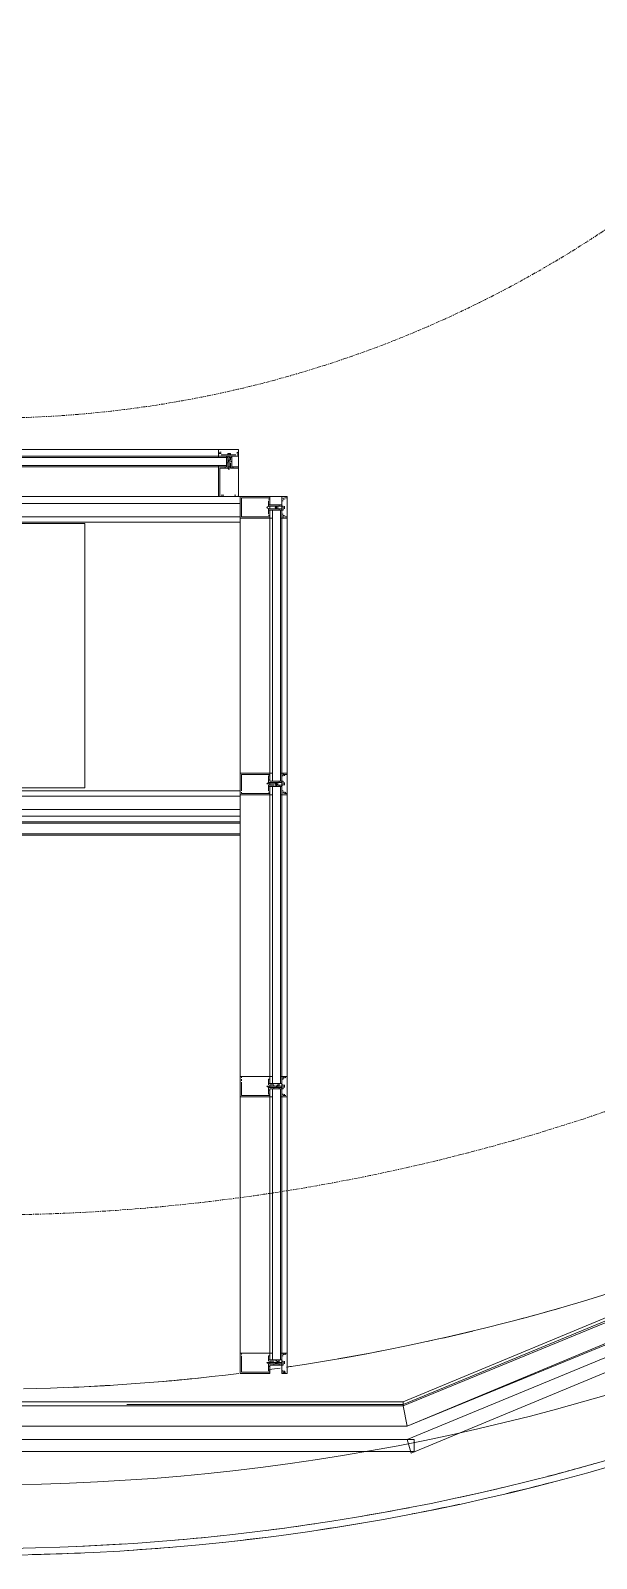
# Model space of a CAD drawing. Header units: millimetres. Extents: x 223 to 163467, y -12002 to 99672.
# Drawn here: x 119309 to 121085, y -7100 to -2305 of the extents above; entities that cross this region are included whole.
import ezdxf

# ---------------------------------------------------------------- set-up
doc = ezdxf.new("R2010")
doc.units = ezdxf.units.MM
doc.linetypes.add('ADSK_Линия сетки', pattern=[21, 12, -3, 3, -3])
doc.layers.add('A-ANNO-DIMS', color=7, linetype='Continuous', lineweight=9)
doc.layers.add('S-GRID', color=7, linetype='Continuous', lineweight=9)
for name, color, linetype in [('PDF _A-AREA', 7, 'Continuous'), ('PDF _A-CLNG', 7, 'Continuous'), ('PDF _A-DETL', 7, 'Continuous'), ('PDF _A-DETL-GENF', 7, 'Continuous'), ('PDF _A-FLOR', 7, 'Continuous'), ('PDF _A-GLAZ-CURT', 7, 'Continuous'), ('PDF _A-GLAZ-CWMG', 7, 'Continuous'), ('PDF _I-WALL', 7, 'Continuous'), ('PDF _S-BEAM', 7, 'Continuous'), ('PDF _S-FSTN', 7, 'Continuous')]:
    doc.layers.add(name, color=color, linetype=linetype)
doc.styles.add('GOST Common_I_6', font='ARIALN.TTF', dxfattribs={"height": 125})
doc.dimstyles.new('Диагональ_-_Gost_2_5мм', dxfattribs={"dimscale": 304.8, "dimtxt": 125.714375, "dimasz": 0.492126, "dimexe": 0.393701, "dimexo": 0.246063, "dimgap": 0.287073, "dimtad": 1, "dimdec": 0, "dimzin": 0, "dimdsep": 46, "dimtxsty": 'GOST Common_I_6', "dimsah": 1, "dimcen": 0.09, "dimdle": 0.393701, "dimazin": 0, "dimtfac": 1, "dimtdec": 4, "dimtix": 1, "dimtmove": 0, "dimatfit": 3, "dimfxl": 1, "dimtvp": 1, "dimtfill": 1, "dimtolj": 1, "dimtzin": 0, "dimarcsym": 2})

# ---------------------------------------------------------------- blocks, each defined once
blk = doc.blocks.new('*D338')
at = {"layer": 'A-ANNO-DIMS', "color": 0, "lineweight": -2, "transparency": 16777216}
for p, q in [((92115.2, 13595.1), (91913.7, 13796.7)), ((86612.7, 11315.9), (86612.7, 11600.9))]:
    blk.add_line(p, q, dxfattribs=at)
blk.add_arc((86612.7, 19097.7), 7616.7, 271.12837, 313.87163, dxfattribs=at)
at = {"layer": 'A-ANNO-DIMS', "color": 0, "transparency": 16777216}
for points in [[(91873.9, 13624.6), (91908.9, 13588.9), (91998.5, 13711.8)], [(86762.9, 11457.4), (86762.4, 11507.4), (86612.7, 11480.9)]]:
    blk.add_solid(points, dxfattribs=at)
at = {"layer": 'Defpoints', "color": 0, "transparency": 16777216}
for p in [(86612.7, 19097.7), (92168.2, 13542.1), (88584, 11740.4), (86612.7, 11240.9)]:
    blk.add_point(p, dxfattribs=at)
at = {"layer": 'A-ANNO-DIMS', "color": 0, "transparency": 16777216, "insert": (89470.1, 12199.3), "char_height": 125, "width": 588.088, "attachment_point": 5, "rotation": 22.5, "style": 'GOST Common_I_6', "bg_fill": 3, "box_fill_scale": 1.1, "bg_fill_color": 256, "bg_fill_true_color": 13158600, "bg_fill_transparency": 0}
blk.add_mtext('\\A1;45.00°', dxfattribs=at)
blk = doc.blocks.new('оси')
at = {"layer": 'S-GRID', "linetype": 'ADSK_Линия сетки'}
blk.add_arc((86612.7, 19097.7), 6000, 192.09621, 182.95219, dxfattribs=at)
at = {"layer": 'A-ANNO-DIMS'}
dim = blk.add_angular_dim_3p(base=(88584, 11740.4), center=(86612.7, 19097.7), p1=(86612.7, 11240.9), p2=(92168.2, 13542.1), dimstyle='Диагональ_-_Gost_2_5мм', override={"dimpost": '<>', "dimfxl": 6013.290219}, dxfattribs=at)
dim.commit()
dim.dimension.update_dxf_attribs({"geometry": '*D338', "text_midpoint": (89470.1, 12199.3)})
at = {"layer": 'S-GRID', "linetype": 'ADSK_Линия сетки'}
blk.add_arc((86612.7, 19097.7), 3500, 177.3315, 161.4375, dxfattribs=at)

msp = doc.modelspace()

# ---------------------------------------------------------------- linework, layer by layer
at = {"layer": 'PDF _A-AREA', "lineweight": 15}
msp.add_lwpolyline([(115932, -3428.6), (117269.7, -4770.5), (119966.3, -4770.5)], dxfattribs=at)
at = {"layer": 'PDF _A-CLNG', "lineweight": 15}
for centre, radius, start, end in [((119161.9, -18.3), 7049.5, 284.54591, 285.78205), ((119161.5, -16.5), 7051.4, 282.11253, 283.34833), ((119161, -13.6), 7054.3, 279.67925, 280.91454), ((119161.9, -19.4), 7048.4, 277.24535, 278.48168), ((119161.3, -13.7), 7054.2, 274.81236, 276.04218), ((119161.8, -19.4), 7048.5, 272.37285, 273.60917)]:
    msp.add_arc(centre, radius, start, end, dxfattribs=at)
at = {"layer": 'PDF _A-DETL', "lineweight": 15}
msp.add_circle((119166.2, -18.8), 6849.5, dxfattribs=at)
at = {"layer": 'PDF _A-DETL-GENF', "lineweight": 15}
for points in [[(119898.5, -3631.8), (119898.5, -3619.1), (119898.5, -3631.8)], [(119902.8, -3640.3), (119898.5, -3640.3), (119898.5, -3631.8), (119902.8, -3631.8), (119902.8, -3627.6)], [(119898.5, -3631.8), (119902.8, -3631.8), (119898.5, -3631.8)], [(119898.5, -3640.3), (119898.5, -3640.3)], [(119907, -3627.6), (119902.8, -3627.6), (119902.8, -3631.8), (119907, -3631.8)], [(119902.8, -3627.6), (119902.8, -3627.6)], [(119902.8, -3636), (119902.8, -3636)], [(119902.8, -3640.3), (119902.8, -3640.3)], [(119936.6, -3631.8), (119928.2, -3631.8), (119928.2, -3636), (119928.2, -3631.8), (119936.6, -3631.8), (119936.6, -3636), (119923.9, -3636), (119907, -3636)], [(119907, -3636), (119907, -3636)], [(119936.6, -3653), (119936.6, -3644.5), (119932.4, -3644.5), (119932.4, -3653), (119932.4, -3678.4), (119932.4, -3682.6), (119928.2, -3678.4), (119928.2, -3653), (119928.2, -3644.5), (119928.2, -3640.3), (119923.9, -3640.3), (119907, -3640.3)], [(119907, -3640.3), (119907, -3640.3)], [(119932.4, -3631.8), (119932.4, -3636), (119923.9, -3636)], [(119923.9, -3636), (119923.9, -3636)], [(119923.9, -3640.3), (119923.9, -3644.5), (119923.9, -3657.2), (119923.9, -3674.1), (119923.9, -3661.4), (119928.2, -3661.4)], [(119928.2, -3631.8), (119928.2, -3631.8)], [(119957.8, -3640.3), (119936.6, -3640.3), (119928.2, -3640.3)], [(119928.2, -3640.3), (119928.2, -3640.3)], [(119932.4, -3636), (119932.4, -3636)], [(119932.4, -3636), (119932.4, -3636)], [(119932.4, -3636), (119940.9, -3636), (119953.6, -3636)], [(119932.4, -3644.5), (119932.4, -3640.3)], [(119936.6, -3631.8), (119936.6, -3631.8)], [(119936.6, -3640.3), (119936.6, -3640.3)], [(119940.9, -3636), (119940.9, -3636)], [(119940.9, -3644.5), (119940.9, -3640.3)], [(119953.6, -3636), (119953.6, -3636)], [(119957.8, -3631.8), (119957.8, -3627.6), (119962, -3631.8), (119962, -3640.3)], [(119957.8, -3636), (119957.8, -3636)], [(119957.8, -3636), (119957.8, -3636)], [(119957.8, -3636), (119957.8, -3636)], [(119962, -3636), (119957.8, -3636)], [(119957.8, -3640.3), (119957.8, -3640.3)], [(119962, -3631.8), (119962, -3619.1), (119962, -3631.8)], [(119962, -3631.8), (119962, -3631.8)], [(119962, -3636), (119962, -3636)], [(119953.6, -3674.1), (119962, -3674.1), (119962, -3767.3), (119898.5, -3767.3), (119898.5, -3674.1), (119911.2, -3674.1)], [(119928.2, -3678.4), (119907, -3678.4), (119902.8, -3678.4), (119902.8, -3767.3), (119907, -3767.3)], [(119911.2, -3674.1), (119911.2, -3674.1)], [(119911.2, -3674.1), (119911.2, -3674.1)], [(119911.2, -3674.1), (119911.2, -3674.1)], [(119911.2, -3678.4), (119915.5, -3678.4)], [(119911.2, -3678.4), (119911.2, -3678.4)], [(119915.5, -3674.1), (119915.5, -3674.1)], [(119915.5, -3674.1), (119915.5, -3674.1)], [(119915.5, -3678.4), (119915.5, -3678.4)], [(119923.9, -3678.4), (119919.7, -3678.4), (119919.7, -3674.1), (119923.9, -3674.1)], [(119919.7, -3674.1), (119919.7, -3678.4)], [(119919.7, -3678.4), (119919.7, -3678.4)], [(119923.9, -3644.5), (119928.2, -3644.5), (119928.2, -3653), (119932.4, -3661.4), (119932.4, -3653), (119928.2, -3653), (119936.6, -3653), (119932.4, -3653)], [(119923.9, -3674.1), (119923.9, -3674.1)], [(119923.9, -3678.4), (119923.9, -3678.4)], [(119928.2, -3644.5), (119928.2, -3644.5)], [(119932.4, -3678.4), (119928.2, -3678.4), (119928.2, -3674.1), (119932.4, -3674.1), (119936.6, -3674.1)], [(119928.2, -3674.1), (119928.2, -3674.1)], [(119928.2, -3678.4), (119928.2, -3678.4)], [(119932.4, -3661.4), (119932.4, -3661.4)], [(119932.4, -3674.1), (119932.4, -3674.1)], [(119932.4, -3678.4), (119932.4, -3678.4)], [(119936.6, -3644.5), (119940.9, -3644.5), (119940.9, -3657.2), (119936.6, -3657.2), (119940.9, -3657.2), (119940.9, -3674.1), (119940.9, -3678.4)], [(119936.6, -3644.5), (119936.6, -3644.5)], [(119936.6, -3657.2), (119936.6, -3657.2)], [(119949.3, -3674.1), (119945.1, -3674.1), (119945.1, -3678.4), (119936.6, -3678.4), (119936.6, -3674.1), (119936.6, -3661.4)], [(119936.6, -3674.1), (119936.6, -3674.1)], [(119936.6, -3674.1), (119936.6, -3674.1)], [(119936.6, -3678.4), (119936.6, -3678.4)], [(119953.6, -3678.4), (119936.6, -3678.4)], [(119940.9, -3657.2), (119940.9, -3657.2)], [(119940.9, -3657.2), (119940.9, -3657.2)], [(119940.9, -3674.1), (119940.9, -3674.1)], [(119945.1, -3674.1), (119945.1, -3674.1)], [(119945.1, -3678.4), (119945.1, -3678.4)], [(119949.3, -3674.1), (119949.3, -3674.1)], [(119949.3, -3674.1), (119949.3, -3674.1)], [(119957.8, -3767.3), (119962, -3767.3), (119962, -3678.4), (119953.6, -3678.4), (119949.3, -3678.4)], [(119949.3, -3678.4), (119949.3, -3678.4)], [(119953.6, -3674.1), (119953.6, -3674.1)], [(119953.6, -3678.4), (119953.6, -3678.4)], [(119953.6, -3678.4), (119953.6, -3678.4)], [(119907, -3763), (119907, -3763)], [(119907, -3763), (119915.5, -3763)], [(119915.5, -3763), (119915.5, -3763)], [(119915.5, -3763), (119915.5, -3763)], [(119915.5, -3767.3), (119949.3, -3767.3)], [(119949.3, -3763), (119953.6, -3763)], [(119949.3, -3763), (119949.3, -3763)], [(119953.6, -3763), (119953.6, -3763)], [(119957.8, -3763), (119957.8, -3763)], [(120059.4, -3822.3), (120059.4, -3835), (119966.3, -3835), (119966.3, -3767.3), (120059.4, -3767.3), (120059.4, -3780)], [(120055.2, -3775.7), (120059.4, -3775.7), (120059.4, -3771.5), (119970.5, -3771.5), (119970.5, -3775.7), (119970.5, -3784.2), (119970.5, -3818.1), (119970.5, -3826.5), (119970.5, -3830.8), (120059.4, -3830.8), (120059.4, -3826.5), (120055.2, -3826.5)], [(119970.5, -3775.7), (119970.5, -3775.7)], [(119970.5, -3784.2), (119970.5, -3784.2)], [(119970.5, -3784.2), (119970.5, -3784.2)], [(120055.2, -3796.9), (120055.2, -3780), (120055.2, -3784.2)], [(120059.4, -3780), (120059.4, -3780)], [(120059.4, -3780), (120059.4, -3780)], [(120059.4, -3784.2), (120059.4, -3788.4)], [(120059.4, -3784.2), (120059.4, -3784.2)], [(120059.4, -3784.2), (120059.4, -3784.2)], [(120097.5, -3771.5), (120097.5, -3767.3), (120101.7, -3767.3), (120114.4, -3767.3), (120114.4, -3835), (120101.7, -3835)], [(120097.5, -3767.3), (120097.5, -3767.3)], [(120097.5, -3771.5), (120097.5, -3771.5)], [(120097.5, -3771.5), (120097.5, -3771.5)], [(120097.5, -3805.4), (120097.5, -3796.9), (120097.5, -3775.7)], [(120097.5, -3775.7), (120097.5, -3775.7)], [(120097.5, -3775.7), (120097.5, -3775.7)], [(120101.7, -3780), (120097.5, -3780), (120097.5, -3792.7)], [(120101.7, -3771.5), (120101.7, -3771.5)], [(120101.7, -3771.5), (120101.7, -3771.5)], [(120106, -3775.7), (120101.7, -3775.7), (120101.7, -3771.5)], [(120101.7, -3775.7), (120101.7, -3775.7)], [(120110.2, -3830.8), (120106, -3830.8), (120114.4, -3830.8), (120114.4, -3818.1), (120114.4, -3801.1), (120114.4, -3784.2), (120114.4, -3771.5), (120106, -3771.5), (120110.2, -3771.5)], [(120106, -3771.5), (120106, -3771.5)], [(120106, -3775.7), (120106, -3775.7)], [(120110.2, -3775.7), (120110.2, -3775.7)], [(119970.5, -3818.1), (119970.5, -3818.1)], [(119970.5, -3826.5), (119970.5, -3826.5)], [(120084.8, -3805.4), (120089, -3805.4), (120080.6, -3805.4), (120055.2, -3805.4), (120050.9, -3801.1), (120055.2, -3796.9), (120080.6, -3796.9), (120076.3, -3801.1), (120080.6, -3805.4), (120080.6, -3796.9), (120084.8, -3796.9), (120084.8, -3805.4), (120080.6, -3805.4)], [(120055.2, -3805.4), (120059.4, -3805.4), (120059.4, -3796.9), (120055.2, -3796.9), (120055.2, -3788.4)], [(120055.2, -3792.7), (120059.4, -3792.7), (120076.3, -3792.7)], [(120055.2, -3818.1), (120055.2, -3822.3), (120055.2, -3805.4), (120055.2, -3813.8)], [(120055.2, -3805.4), (120055.2, -3805.4)], [(120076.3, -3809.6), (120059.4, -3809.6), (120055.2, -3809.6)], [(120055.2, -3822.3), (120055.2, -3822.3)], [(120059.4, -3788.4), (120059.4, -3788.4)], [(120059.4, -3792.7), (120059.4, -3792.7)], [(120072.1, -3796.9), (120059.4, -3796.9), (120059.4, -3801.1), (120059.4, -3805.4), (120072.1, -3805.4)], [(120059.4, -3796.9), (120059.4, -3796.9)], [(120059.4, -3801.1), (120059.4, -3801.1)], [(120059.4, -3805.4), (120059.4, -3805.4)], [(120059.4, -3809.6), (120059.4, -3809.6)], [(120059.4, -3813.8), (120059.4, -3818.1)], [(120059.4, -3813.8), (120059.4, -3813.8)], [(120059.4, -3818.1), (120059.4, -3818.1)], [(120059.4, -3822.3), (120059.4, -3822.3)], [(120076.3, -3801.1), (120076.3, -3801.1)], [(120076.3, -3809.6), (120076.3, -3809.6)], [(120101.7, -3822.3), (120097.5, -3822.3), (120097.5, -3809.6), (120097.5, -3801.1), (120097.5, -3792.7), (120089, -3792.7), (120080.6, -3792.7)], [(120080.6, -3792.7), (120080.6, -3792.7)], [(120089, -3792.7), (120089, -3796.9), (120080.6, -3796.9)], [(120080.6, -3809.6), (120089, -3809.6), (120089, -3805.4), (120097.5, -3805.4), (120097.5, -3826.5)], [(120080.6, -3809.6), (120080.6, -3809.6)], [(120084.8, -3796.9), (120089, -3796.9), (120097.5, -3796.9), (120101.7, -3796.9), (120101.7, -3809.6), (120097.5, -3809.6), (120089, -3809.6)], [(120089, -3792.7), (120089, -3792.7)], [(120089, -3796.9), (120089, -3796.9)], [(120089, -3796.9), (120089, -3796.9)], [(120089, -3805.4), (120089, -3805.4)], [(120089, -3809.6), (120089, -3809.6)], [(120097.5, -3792.7), (120097.5, -3792.7)], [(120097.5, -3796.9), (120097.5, -3796.9)], [(120097.5, -3801.1), (120097.5, -3801.1)], [(120097.5, -3805.4), (120097.5, -3805.4)], [(120097.5, -3809.6), (120097.5, -3809.6)], [(120097.5, -3826.5), (120097.5, -3826.5)], [(120097.5, -3830.8), (120097.5, -3835), (120101.7, -3835), (120101.7, -3830.8), (120101.7, -3826.5), (120106, -3826.5)], [(120097.5, -3826.5), (120097.5, -3826.5)], [(120097.5, -3826.5), (120097.5, -3826.5)], [(120097.5, -3830.8), (120097.5, -3830.8)], [(120097.5, -3830.8), (120097.5, -3830.8)], [(120101.7, -3796.9), (120101.7, -3805.4)], [(120101.7, -3796.9), (120101.7, -3796.9)], [(120101.7, -3796.9), (120101.7, -3796.9)], [(120101.7, -3796.9), (120101.7, -3796.9)], [(120101.7, -3801.1), (120101.7, -3801.1)], [(120101.7, -3805.4), (120101.7, -3805.4)], [(120101.7, -3830.8), (120101.7, -3830.8)], [(120106, -3805.4), (120106, -3796.9)], [(120106, -3830.8), (120106, -3830.8)], [(120110.2, -3826.5), (120110.2, -3826.5)], [(120059.4, -4690.1), (120059.4, -4702.8), (119966.3, -4702.8), (119966.3, -4635.1), (120059.4, -4635.1), (120059.4, -4647.8)], [(120055.2, -4664.7), (120055.2, -4643.5), (120059.4, -4643.5), (120059.4, -4639.3), (119970.5, -4639.3), (119970.5, -4643.5), (119970.5, -4652), (119970.5, -4685.9), (119970.5, -4690.1)], [(119970.5, -4643.5), (119970.5, -4643.5)], [(120055.2, -4647.8), (120055.2, -4652)], [(120059.4, -4647.8), (120059.4, -4647.8)], [(120059.4, -4647.8), (120059.4, -4647.8)], [(120059.4, -4647.8), (120059.4, -4647.8)], [(120084.8, -4673.2), (120089, -4673.2), (120080.6, -4673.2), (120080.6, -4677.4), (120089, -4677.4), (120097.5, -4677.4), (120097.5, -4668.9), (120097.5, -4660.5), (120097.5, -4643.5), (120097.5, -4664.7), (120089, -4664.7), (120084.8, -4664.7), (120084.8, -4673.2), (120080.6, -4668.9), (120080.6, -4664.7), (120084.8, -4664.7)], [(120101.7, -4635.1), (120114.4, -4635.1), (120114.4, -4702.8), (120101.7, -4702.8), (120097.5, -4702.8)], [(120097.5, -4639.3), (120097.5, -4635.1), (120101.7, -4635.1), (120101.7, -4639.3), (120101.7, -4643.5), (120097.5, -4643.5)], [(120097.5, -4635.1), (120097.5, -4635.1)], [(120097.5, -4639.3), (120097.5, -4639.3)], [(120097.5, -4639.3), (120097.5, -4639.3)], [(120097.5, -4643.5), (120097.5, -4643.5)], [(120097.5, -4643.5), (120097.5, -4643.5)], [(120101.7, -4635.1), (120101.7, -4635.1)], [(120101.7, -4639.3), (120101.7, -4639.3)], [(120106, -4643.5), (120106, -4639.3), (120101.7, -4639.3), (120101.7, -4643.5)], [(120101.7, -4643.5), (120101.7, -4643.5)], [(120110.2, -4694.3), (120106, -4698.6), (120114.4, -4698.6), (120114.4, -4685.9), (120114.4, -4668.9), (120114.4, -4652), (120114.4, -4639.3), (120106, -4639.3), (120110.2, -4639.3)], [(120106, -4639.3), (120106, -4639.3)], [(120110.2, -4643.5), (120110.2, -4643.5)], [(119970.5, -4652), (119970.5, -4652)], [(119970.5, -4652), (119970.5, -4652)], [(119970.5, -4685.9), (119970.5, -4685.9)], [(119970.5, -4690.1), (119970.5, -4690.1)], [(119970.5, -4694.3), (119970.5, -4698.6), (120059.4, -4698.6), (120059.4, -4694.3), (120055.2, -4694.3)], [(119970.5, -4694.3), (119970.5, -4694.3)], [(120080.6, -4668.9), (120055.2, -4668.9), (120050.9, -4668.9), (120055.2, -4664.7), (120080.6, -4664.7), (120076.3, -4668.9), (120080.6, -4673.2)], [(120055.2, -4673.2), (120059.4, -4673.2), (120059.4, -4664.7), (120055.2, -4664.7), (120055.2, -4656.2), (120059.4, -4656.2), (120059.4, -4652)], [(120076.3, -4673.2), (120076.3, -4677.4), (120059.4, -4677.4), (120055.2, -4677.4)], [(120055.2, -4685.9), (120055.2, -4690.1), (120055.2, -4673.2), (120055.2, -4681.6)], [(120055.2, -4673.2), (120055.2, -4673.2)], [(120055.2, -4690.1), (120055.2, -4690.1)], [(120059.4, -4652), (120059.4, -4652)], [(120059.4, -4652), (120059.4, -4652)], [(120059.4, -4656.2), (120059.4, -4656.2)], [(120059.4, -4660.5), (120059.4, -4660.5)], [(120059.4, -4660.5), (120059.4, -4660.5)], [(120059.4, -4660.5), (120076.3, -4660.5)], [(120072.1, -4664.7), (120059.4, -4664.7), (120059.4, -4668.9), (120059.4, -4673.2), (120072.1, -4673.2)], [(120059.4, -4664.7), (120059.4, -4664.7)], [(120059.4, -4668.9), (120059.4, -4668.9)], [(120059.4, -4673.2), (120059.4, -4673.2)], [(120059.4, -4677.4), (120059.4, -4677.4)], [(120059.4, -4681.6), (120059.4, -4685.9)], [(120059.4, -4681.6), (120059.4, -4681.6)], [(120059.4, -4685.9), (120059.4, -4685.9)], [(120059.4, -4685.9), (120059.4, -4685.9)], [(120059.4, -4690.1), (120059.4, -4690.1)], [(120059.4, -4690.1), (120059.4, -4690.1)], [(120076.3, -4668.9), (120076.3, -4668.9)], [(120076.3, -4673.2), (120076.3, -4673.2)], [(120076.3, -4677.4), (120076.3, -4677.4)], [(120089, -4677.4), (120089, -4673.2), (120097.5, -4673.2), (120101.7, -4673.2), (120101.7, -4660.5), (120097.5, -4660.5), (120089, -4660.5), (120080.6, -4660.5)], [(120080.6, -4660.5), (120080.6, -4660.5)], [(120089, -4660.5), (120089, -4664.7), (120080.6, -4664.7)], [(120080.6, -4677.4), (120080.6, -4677.4)], [(120089, -4664.7), (120089, -4664.7)], [(120089, -4673.2), (120089, -4673.2)], [(120089, -4677.4), (120089, -4677.4)], [(120097.5, -4660.5), (120097.5, -4660.5)], [(120097.5, -4694.3), (120097.5, -4673.2), (120097.5, -4664.7)], [(120097.5, -4664.7), (120097.5, -4664.7)], [(120097.5, -4668.9), (120097.5, -4668.9)], [(120097.5, -4673.2), (120097.5, -4673.2)], [(120097.5, -4677.4), (120097.5, -4690.1), (120101.7, -4690.1)], [(120097.5, -4677.4), (120097.5, -4677.4)], [(120097.5, -4694.3), (120097.5, -4694.3)], [(120097.5, -4694.3), (120097.5, -4694.3)], [(120097.5, -4698.6), (120097.5, -4698.6)], [(120097.5, -4698.6), (120097.5, -4698.6)], [(120101.7, -4664.7), (120101.7, -4673.2)], [(120101.7, -4664.7), (120101.7, -4664.7)], [(120101.7, -4664.7), (120101.7, -4664.7)], [(120101.7, -4664.7), (120101.7, -4664.7)], [(120101.7, -4668.9), (120101.7, -4668.9)], [(120101.7, -4673.2), (120101.7, -4673.2)], [(120101.7, -4698.6), (120101.7, -4694.3), (120106, -4694.3)], [(120101.7, -4698.6), (120101.7, -4698.6)], [(120101.7, -4698.6), (120101.7, -4698.6)], [(120106, -4673.2), (120106, -4664.7)], [(120106, -4698.6), (120106, -4698.6)], [(120059.4, -5638.4), (120059.4, -5651.1), (119966.3, -5651.1), (119966.3, -5587.6), (120059.4, -5587.6), (119970.5, -5587.6), (119970.5, -5591.8)], [(119970.5, -5591.8), (119970.5, -5591.8)], [(119970.5, -5596), (119970.5, -5596)], [(119970.5, -5596), (119970.5, -5600.3)], [(119970.5, -5600.3), (119970.5, -5600.3)], [(119970.5, -5604.5), (119970.5, -5634.1), (119970.5, -5642.6), (119970.5, -5646.8), (120059.4, -5646.8), (120059.4, -5642.6), (120055.2, -5642.6), (120055.2, -5621.4), (120059.4, -5621.4), (120059.4, -5617.2), (120055.2, -5617.2)], [(119970.5, -5604.5), (119970.5, -5604.5)], [(120055.2, -5604.5), (120055.2, -5613), (120055.2, -5596), (120059.4, -5596), (120059.4, -5587.6), (120059.4, -5596)], [(120055.2, -5600.3), (120055.2, -5600.3)], [(120055.2, -5608.7), (120059.4, -5608.7), (120076.3, -5608.7)], [(120059.4, -5596), (120059.4, -5596)], [(120059.4, -5600.3), (120059.4, -5604.5)], [(120059.4, -5600.3), (120059.4, -5600.3)], [(120059.4, -5600.3), (120059.4, -5600.3)], [(120059.4, -5604.5), (120059.4, -5604.5)], [(120084.8, -5613), (120089, -5613), (120089, -5608.7), (120080.6, -5608.7)], [(120089, -5617.2), (120097.5, -5617.2), (120097.5, -5613), (120097.5, -5591.8)], [(120097.5, -5613), (120097.5, -5608.7), (120089, -5608.7)], [(120097.5, -5587.6), (120101.7, -5587.6), (120101.7, -5591.8)], [(120097.5, -5587.6), (120097.5, -5587.6)], [(120097.5, -5587.6), (120097.5, -5587.6)], [(120097.5, -5591.8), (120097.5, -5591.8)], [(120097.5, -5591.8), (120097.5, -5591.8)], [(120106, -5591.8), (120101.7, -5591.8), (120101.7, -5596), (120097.5, -5596), (120097.5, -5608.7)], [(120101.7, -5587.6), (120101.7, -5587.6)], [(120101.7, -5587.6), (120101.7, -5587.6)], [(120101.7, -5587.6), (120114.4, -5587.6), (120106, -5587.6), (120110.2, -5591.8)], [(120101.7, -5596), (120101.7, -5596)], [(120106, -5587.6), (120106, -5587.6)], [(120106, -5591.8), (120106, -5591.8)], [(120110.2, -5591.8), (120110.2, -5591.8)], [(119970.5, -5634.1), (119970.5, -5634.1)], [(119970.5, -5642.6), (119970.5, -5642.6)], [(120084.8, -5621.4), (120089, -5621.4), (120080.6, -5621.4), (120055.2, -5621.4), (120050.9, -5617.2), (120055.2, -5617.2), (120080.6, -5617.2), (120076.3, -5617.2)], [(120055.2, -5621.4), (120055.2, -5621.4)], [(120076.3, -5625.7), (120059.4, -5625.7), (120059.4, -5629.9), (120055.2, -5629.9), (120055.2, -5625.7)], [(120055.2, -5638.4), (120055.2, -5638.4)], [(120055.2, -5642.6), (120055.2, -5642.6)], [(120059.4, -5613), (120059.4, -5613)], [(120072.1, -5617.2), (120072.1, -5613), (120059.4, -5613), (120059.4, -5617.2), (120059.4, -5621.4)], [(120059.4, -5613), (120059.4, -5613)], [(120059.4, -5617.2), (120059.4, -5617.2)], [(120059.4, -5625.7), (120072.1, -5625.7), (120072.1, -5621.4)], [(120059.4, -5621.4), (120059.4, -5621.4)], [(120059.4, -5625.7), (120059.4, -5625.7)], [(120059.4, -5625.7), (120059.4, -5625.7)], [(120059.4, -5629.9), (120059.4, -5629.9)], [(120059.4, -5629.9), (120059.4, -5629.9)], [(120059.4, -5634.1), (120059.4, -5634.1)], [(120059.4, -5638.4), (120059.4, -5638.4)], [(120059.4, -5638.4), (120059.4, -5638.4)], [(120076.3, -5613), (120076.3, -5613)], [(120076.3, -5621.4), (120080.6, -5621.4), (120080.6, -5617.2), (120084.8, -5613), (120084.8, -5621.4), (120080.6, -5621.4)], [(120076.3, -5617.2), (120076.3, -5617.2)], [(120076.3, -5625.7), (120076.3, -5625.7)], [(120080.6, -5613), (120080.6, -5613)], [(120089, -5613), (120089, -5617.2), (120080.6, -5617.2)], [(120080.6, -5625.7), (120080.6, -5625.7)], [(120089, -5625.7), (120080.6, -5625.7)], [(120097.5, -5621.4), (120097.5, -5613), (120101.7, -5613), (120101.7, -5625.7), (120097.5, -5625.7), (120089, -5625.7), (120089, -5621.4), (120097.5, -5621.4), (120097.5, -5625.7), (120097.5, -5642.6)], [(120089, -5613), (120089, -5613)], [(120089, -5621.4), (120089, -5621.4)], [(120089, -5625.7), (120089, -5625.7)], [(120097.5, -5613), (120097.5, -5613)], [(120097.5, -5617.2), (120097.5, -5625.7), (120097.5, -5642.6), (120101.7, -5642.6), (120101.7, -5646.8), (120106, -5646.8), (120106, -5642.6)], [(120097.5, -5617.2), (120097.5, -5617.2)], [(120097.5, -5625.7), (120097.5, -5625.7)], [(120097.5, -5642.6), (120097.5, -5642.6)], [(120097.5, -5646.8), (120097.5, -5646.8)], [(120106, -5651.1), (120114.4, -5651.1), (120101.7, -5651.1), (120097.5, -5651.1), (120097.5, -5646.8)], [(120097.5, -5646.8), (120097.5, -5646.8)], [(120101.7, -5613), (120101.7, -5625.7)], [(120101.7, -5613), (120101.7, -5613)], [(120101.7, -5613), (120101.7, -5613)], [(120101.7, -5617.2), (120101.7, -5617.2)], [(120101.7, -5617.2), (120101.7, -5617.2)], [(120101.7, -5621.4), (120101.7, -5621.4)], [(120101.7, -5621.4), (120101.7, -5621.4)], [(120101.7, -5625.7), (120101.7, -5625.7)], [(120101.7, -5646.8), (120101.7, -5646.8)], [(120101.7, -5651.1), (120101.7, -5651.1)], [(120106, -5621.4), (120106, -5613)], [(120110.2, -5646.8), (120106, -5646.8)], [(120106, -5651.1), (120106, -5651.1)], [(120059.4, -6506.2), (120059.4, -6518.9), (119966.3, -6518.9), (119966.3, -6455.4), (120059.4, -6455.4), (119970.5, -6455.4), (119970.5, -6459.6)], [(119970.5, -6459.6), (119970.5, -6459.6)], [(119970.5, -6463.9), (119970.5, -6468.1), (119970.5, -6502), (119970.5, -6510.4), (119970.5, -6514.7), (120059.4, -6514.7), (120059.4, -6510.4), (120055.2, -6510.4), (120055.2, -6489.3), (120059.4, -6489.3), (120059.4, -6485), (120055.2, -6485)], [(119970.5, -6463.9), (119970.5, -6463.9)], [(119970.5, -6468.1), (119970.5, -6468.1)], [(119970.5, -6468.1), (119970.5, -6468.1)], [(120055.2, -6472.3), (120055.2, -6480.8), (120055.2, -6463.9), (120059.4, -6463.9), (120059.4, -6455.4), (120059.4, -6463.9)], [(120055.2, -6463.9), (120055.2, -6468.1)], [(120059.4, -6463.9), (120059.4, -6463.9)], [(120059.4, -6463.9), (120059.4, -6463.9)], [(120059.4, -6468.1), (120059.4, -6472.3)], [(120059.4, -6468.1), (120059.4, -6468.1)], [(120059.4, -6468.1), (120059.4, -6468.1)], [(120059.4, -6472.3), (120059.4, -6472.3)], [(120097.5, -6455.4), (120101.7, -6455.4), (120101.7, -6459.6), (120106, -6459.6)], [(120097.5, -6455.4), (120097.5, -6455.4)], [(120097.5, -6455.4), (120097.5, -6455.4)], [(120097.5, -6459.6), (120097.5, -6459.6)], [(120097.5, -6459.6), (120097.5, -6459.6)], [(120097.5, -6480.8), (120097.5, -6459.6)], [(120101.7, -6463.9), (120097.5, -6463.9), (120097.5, -6476.6)], [(120101.7, -6455.4), (120101.7, -6455.4)], [(120101.7, -6455.4), (120101.7, -6455.4)], [(120101.7, -6455.4), (120114.4, -6455.4), (120106, -6455.4), (120110.2, -6459.6)], [(120101.7, -6459.6), (120101.7, -6459.6)], [(120106, -6455.4), (120106, -6455.4)], [(120106, -6459.6), (120106, -6459.6)], [(120110.2, -6459.6), (120110.2, -6459.6)], [(119970.5, -6502), (119970.5, -6502)], [(119970.5, -6510.4), (119970.5, -6510.4)], [(120084.8, -6489.3), (120089, -6489.3), (120080.6, -6489.3), (120055.2, -6489.3), (120050.9, -6485), (120055.2, -6485), (120080.6, -6485), (120076.3, -6485), (120080.6, -6489.3), (120080.6, -6485), (120084.8, -6480.8), (120084.8, -6489.3), (120080.6, -6489.3)], [(120055.2, -6476.6), (120059.4, -6476.6), (120076.3, -6476.6), (120076.3, -6480.8)], [(120055.2, -6489.3), (120055.2, -6489.3)], [(120076.3, -6493.5), (120059.4, -6493.5), (120059.4, -6497.7), (120055.2, -6497.7), (120055.2, -6493.5)], [(120055.2, -6502), (120055.2, -6506.2)], [(120055.2, -6510.4), (120055.2, -6510.4)], [(120059.4, -6480.8), (120059.4, -6480.8)], [(120072.1, -6480.8), (120059.4, -6480.8), (120059.4, -6485), (120059.4, -6489.3)], [(120059.4, -6480.8), (120059.4, -6480.8)], [(120059.4, -6485), (120059.4, -6485)], [(120059.4, -6493.5), (120072.1, -6493.5), (120072.1, -6489.3)], [(120059.4, -6489.3), (120059.4, -6489.3)], [(120059.4, -6493.5), (120059.4, -6493.5)], [(120059.4, -6493.5), (120059.4, -6493.5)], [(120059.4, -6497.7), (120059.4, -6497.7)], [(120059.4, -6497.7), (120059.4, -6497.7)], [(120059.4, -6502), (120059.4, -6502)], [(120059.4, -6502), (120059.4, -6502)], [(120059.4, -6506.2), (120059.4, -6506.2)], [(120059.4, -6506.2), (120059.4, -6506.2)], [(120076.3, -6485), (120076.3, -6485)], [(120076.3, -6493.5), (120076.3, -6493.5)], [(120080.6, -6480.8), (120080.6, -6476.6), (120089, -6476.6), (120089, -6480.8), (120084.8, -6480.8)], [(120089, -6480.8), (120089, -6485), (120080.6, -6485)], [(120080.6, -6493.5), (120080.6, -6493.5)], [(120089, -6493.5), (120080.6, -6493.5)], [(120089, -6485), (120097.5, -6485), (120097.5, -6476.6), (120089, -6476.6)], [(120097.5, -6489.3), (120097.5, -6480.8), (120101.7, -6480.8), (120101.7, -6493.5), (120097.5, -6493.5), (120089, -6493.5), (120089, -6489.3), (120097.5, -6489.3), (120097.5, -6493.5), (120097.5, -6510.4)], [(120089, -6480.8), (120089, -6480.8)], [(120089, -6489.3), (120089, -6489.3)], [(120089, -6493.5), (120089, -6493.5)], [(120097.5, -6476.6), (120097.5, -6476.6)], [(120097.5, -6480.8), (120097.5, -6480.8)], [(120097.5, -6485), (120097.5, -6493.5), (120097.5, -6510.4), (120101.7, -6510.4), (120101.7, -6514.7), (120106, -6514.7), (120106, -6510.4)], [(120097.5, -6485), (120097.5, -6485)], [(120097.5, -6489.3), (120097.5, -6489.3)], [(120097.5, -6493.5), (120097.5, -6493.5)], [(120097.5, -6510.4), (120097.5, -6510.4)], [(120110.2, -6514.7), (120106, -6514.7), (120106, -6518.9), (120114.4, -6518.9), (120101.7, -6518.9), (120101.7, -6514.7), (120101.7, -6518.9), (120097.5, -6518.9), (120097.5, -6514.7)], [(120097.5, -6514.7), (120097.5, -6514.7)], [(120097.5, -6514.7), (120097.5, -6514.7)], [(120101.7, -6480.8), (120101.7, -6489.3)], [(120101.7, -6480.8), (120101.7, -6480.8)], [(120101.7, -6480.8), (120101.7, -6480.8)], [(120101.7, -6485), (120101.7, -6485)], [(120101.7, -6485), (120101.7, -6485)], [(120101.7, -6489.3), (120101.7, -6489.3)], [(120101.7, -6514.7), (120101.7, -6514.7)], [(120101.7, -6518.9), (120101.7, -6518.9)], [(120106, -6489.3), (120106, -6480.8)]]:
    msp.add_lwpolyline(points, dxfattribs=at)
for points in [[(119962, -3619.1), (119949.3, -3619.1), (119932.4, -3619.1), (119915.5, -3619.1), (119898.5, -3619.1)], [(120114.4, -5651.1), (120114.4, -5634.1), (120114.4, -5617.2), (120114.4, -5604.5), (120114.4, -5587.6)], [(120114.4, -6518.9), (120114.4, -6502), (120114.4, -6485), (120114.4, -6468.1), (120114.4, -6455.4)]]:
    msp.add_lwpolyline(points, close=True, dxfattribs=at)
at = {"layer": 'PDF _A-FLOR', "lineweight": 15}
msp.add_lwpolyline([(112291, -1691.6, 0.887105), (126233.3, -17.4, 1), (112090, -17.4, 0.058045), (112279.3, -1642.8)], format="xyb", dxfattribs=at)
for points in [[(119966.3, -4770.5), (117269.7, -4770.5), (115889.6, -3386.3), (116596.6, -2679.3)], [(119962, -3767.3), (119966.3, -3767.3)]]:
    msp.add_lwpolyline(points, dxfattribs=at)
for centre, radius, start, end in [((119161.4, -16.3), 6552.1, 284.78224, 286.05644), ((119161.4, -16.4), 6552, 282.27184, 283.55155), ((119161.5, -16.7), 6551.7, 279.76707, 281.04135), ((119157.1, 15), 6583.7, 277.85591, 278.162), ((119152.7, 43.3), 6612.4, 278.34435, 278.52939), ((119161.5, -14.7), 6553.7, 272.32394, 273.47702), ((119161.4, -15), 6553.4, 274.80123, 275.95986)]:
    msp.add_arc(centre, radius, start, end, dxfattribs=at)
at = {"layer": 'PDF _A-GLAZ-CURT', "lineweight": 15}
msp.add_lwpolyline([(121308.2, -6349.6), (120491.2, -6684), (119610.7, -6684), (119166.2, -6684), (119166.2, -6726.3), (119166.2, -6684), (118721.7, -6684), (117841.2, -6684), (117024.2, -6349.6), (116613.5, -6180.2), (116600.8, -6214.1), (116613.5, -6180.2), (116202.9, -6006.7), (115390.1, -5672.2), (114767.8, -5045.7), (114450.3, -4732.4), (114424.9, -4762.1), (114450.3, -4732.4), (114137.1, -4419.2), (113514.8, -3796.9), (113345.4, -3390.5), (113248.1, -3157.7), (113027.9, -2620)], dxfattribs=at)
for points in [[(118874.1, -3669.9), (119923.9, -3669.9), (119923.9, -3644.5), (118874.1, -3644.5)], [(120067.9, -3809.6), (120067.9, -4660.5), (120093.3, -4660.5), (120093.3, -3809.6)], [(120067.9, -4677.4), (120067.9, -5608.7), (120093.3, -5608.7), (120093.3, -4677.4)], [(120067.9, -5625.7), (120067.9, -6476.6), (120093.3, -6476.6), (120093.3, -5625.7)], [(120503.9, -6768.7), (121748.5, -6252.2), (121731.6, -6214.1), (120491.2, -6726.3)], [(119166.2, -6764.4), (120512.4, -6764.4), (120512.4, -6726.3), (119166.2, -6726.3)]]:
    msp.add_lwpolyline(points, close=True, dxfattribs=at)
at = {"layer": 'PDF _A-GLAZ-CWMG', "lineweight": 15}
for points in [[(119610.7, -6616.3), (120478.5, -6616.3), (120478.5, -6607.8), (119610.7, -6607.8), (120478.5, -6607.8), (121274.4, -6277.6), (120478.5, -6607.8), (120478.5, -6616.3), (121278.6, -6286.1), (121693.5, -6116.7), (122104.1, -5947.4), (122904.2, -5617.2), (122942.3, -5668), (123564.6, -5045.7), (123877.8, -4732.4), (124195.3, -4419.2), (124817.6, -3792.7), (124817.6, -3796.9), (124817.6, -3792.7), (124762.6, -3758.8), (124758.3, -3754.6), (124762.6, -3758.8), (125097, -2954.5)], [(118895.3, -3619.1), (118954.5, -3619.1), (119898.5, -3619.1)], [(118895.3, -3644.5), (118895.3, -3640.3), (118954.5, -3640.3), (119898.5, -3640.3), (119898.5, -3644.5)], [(119962, -3640.3), (119962, -3674.1)], [(119898.5, -3669.9), (119898.5, -3674.1), (118954.5, -3674.1), (118895.3, -3674.1), (118895.3, -3669.9)], [(118895.3, -3767.3), (118954.5, -3767.3), (119898.5, -3767.3)], [(120059.4, -3767.3), (120097.5, -3767.3)], [(119966.3, -3835), (119966.3, -4635.1)], [(120067.9, -4635.1), (120059.4, -4635.1), (120059.4, -3835), (120067.9, -3835)], [(120093.3, -3835), (120097.5, -3835), (120097.5, -4635.1), (120093.3, -4635.1)], [(120114.4, -3835), (120114.4, -4635.1)], [(119966.3, -4702.8), (119966.3, -5587.6)], [(120067.9, -5587.6), (120059.4, -5587.6), (120059.4, -4702.8), (120067.9, -4702.8)], [(120093.3, -4702.8), (120097.5, -4702.8), (120097.5, -5587.6), (120093.3, -5587.6)], [(120114.4, -4702.8), (120114.4, -5587.6)], [(119966.3, -5651.1), (119966.3, -5748.4), (119966.3, -6408.8), (119966.3, -6455.4)], [(120067.9, -6455.4), (120059.4, -6455.4), (120059.4, -6408.8), (120059.4, -5748.4), (120059.4, -5651.1), (120067.9, -5651.1)], [(120093.3, -5651.1), (120097.5, -5651.1), (120097.5, -5748.4), (120097.5, -6408.8), (120097.5, -6455.4), (120093.3, -6455.4)], [(120114.4, -5651.1), (120114.4, -5748.4), (120114.4, -6408.8), (120114.4, -6455.4)], [(122104.1, -5951.6), (121693.5, -6121), (121282.8, -6290.3), (120478.5, -6620.5), (120478.5, -6616.3), (120478.5, -6620.5), (120491.2, -6684), (121304, -6345.3)], [(119610.7, -6620.5), (119166.2, -6620.5), (119610.7, -6620.5), (120478.5, -6620.5), (120491.2, -6684), (119610.7, -6684), (119166.2, -6684), (118721.7, -6684), (117841.2, -6684), (117853.9, -6620.5), (117853.9, -6616.3), (117853.9, -6620.5), (118721.7, -6620.5), (119166.2, -6620.5), (118721.7, -6620.5)], [(120478.5, -6607.8), (120478.5, -6607.8)], [(120478.5, -6607.8), (120478.5, -6607.8)], [(120478.5, -6620.5), (120478.5, -6620.5)], [(120491.2, -6684), (120491.2, -6684)], [(120491.2, -6684), (120491.2, -6684)]]:
    msp.add_lwpolyline(points, dxfattribs=at)
for points in [[(119962, -3619.1), (119898.5, -3619.1), (119898.5, -3640.3), (119923.9, -3640.3), (119923.9, -3674.1), (119898.5, -3674.1), (119898.5, -3767.3), (119962, -3767.3), (119962, -3674.1), (119940.9, -3674.1), (119940.9, -3640.3), (119962, -3640.3)], [(120114.4, -3767.3), (120097.5, -3767.3), (120097.5, -3792.7), (120059.4, -3792.7), (120059.4, -3767.3), (119966.3, -3767.3), (119966.3, -3835), (120059.4, -3835), (120059.4, -3809.6), (120097.5, -3809.6), (120097.5, -3835), (120114.4, -3835)], [(120114.4, -4702.8), (120114.4, -4635.1), (120097.5, -4635.1), (120097.5, -4660.5), (120059.4, -4660.5), (120059.4, -4635.1), (119966.3, -4635.1), (119966.3, -4702.8), (120059.4, -4702.8), (120059.4, -4677.4), (120097.5, -4677.4), (120097.5, -4702.8)], [(120114.4, -5651.1), (120114.4, -5587.6), (120097.5, -5587.6), (120097.5, -5608.7), (120059.4, -5608.7), (120059.4, -5587.6), (119966.3, -5587.6), (119966.3, -5651.1), (120059.4, -5651.1), (120059.4, -5625.7), (120097.5, -5625.7), (120097.5, -5651.1)], [(120114.4, -6518.9), (120114.4, -6455.4), (120097.5, -6455.4), (120097.5, -6476.6), (120059.4, -6476.6), (120059.4, -6455.4), (119966.3, -6455.4), (119966.3, -6518.9), (120059.4, -6518.9), (120059.4, -6493.5), (120097.5, -6493.5), (120097.5, -6518.9)], [(119166.2, -6607.8), (119610.7, -6607.8)]]:
    msp.add_lwpolyline(points, close=True, dxfattribs=at)
at = {"layer": 'PDF _I-WALL', "lineweight": 15}
msp.add_lwpolyline([(112610.2, -2622.8, 0.826633), (126212.2, -17.4, 1), (112111.1, -17.4, 0.052683), (112266.8, -1490.8)], format="xyb", dxfattribs=at)
for centre, radius, start, end in [((119161.7, -17.4), 6551, 278.33863, 313.90686), ((119161.7, -17.4), 6551, 271.09316, 277.0203), ((119157.1, 15), 6583.7, 277.85591, 278.162)]:
    msp.add_arc(centre, radius, start, end, dxfattribs=at)
at = {"layer": 'PDF _S-BEAM', "lineweight": 15}
for points in [[(119966.3, -4791.7), (117257, -4791.7), (115872.7, -3407.4)], [(119966.3, -3830.8), (118687.8, -3830.8), (118687.8, -3826.5), (118687.8, -3822.3), (118687.8, -3792.7), (118687.8, -3788.4), (117667.6, -3788.4), (117667.6, -3792.7), (117667.6, -3822.3), (117667.6, -3826.5), (118683.6, -3826.5)], [(117667.6, -3830.8), (118687.8, -3830.8), (118687.8, -3826.5), (118687.8, -3822.3), (118687.8, -3792.7), (118687.8, -3788.4), (119966.3, -3788.4)], [(118679.4, -3843.5), (118683.6, -3843.5), (118683.6, -3839.2), (118683.6, -3843.5), (118683.6, -3847.7), (118679.4, -3847.7), (119966.3, -3847.7)], [(119966.3, -4690.1), (118679.4, -4690.1), (118683.6, -4690.1), (118683.6, -4694.3), (118683.6, -4698.6), (118683.6, -4707), (118683.6, -4698.6), (118683.6, -4694.3), (118679.4, -4694.3)], [(119966.3, -4707), (118687.8, -4707), (118687.8, -4711.3), (118687.8, -4715.5), (118687.8, -4740.9), (118687.8, -4745.1), (118687.8, -4749.4), (119966.3, -4749.4)], [(119966.3, -4825.6), (117252.7, -4825.6)]]:
    msp.add_lwpolyline(points, dxfattribs=at)
msp.add_lwpolyline([(119966.3, -4821.3), (119966.3, -4795.9), (119966.3, -4787.5), (117261.2, -4787.5), (117261.2, -4791.7), (117257, -4795.9), (117244.3, -4821.3), (117244.3, -4825.6), (117244.3, -4829.8), (119966.3, -4829.8)], close=True, dxfattribs=at)
for centre, radius, start, end in [((119162.3, -19.9), 7069, 283.3976, 284.62853), ((119161, -14.1), 7075, 280.96464, 282.19453), ((119161.1, -14), 7075.1, 278.53124, 279.76111), ((119161.5, -16.1), 7073, 276.09751, 277.32775), ((119161.7, -18.3), 7070.8, 271.23031, 272.46093), ((119161.9, -20.9), 7068.1, 273.66372, 274.89481)]:
    msp.add_arc(centre, radius, start, end, dxfattribs=at)
at = {"layer": 'PDF _S-FSTN', "lineweight": 15}
msp.add_lwpolyline([(119280.5, -4681.6), (119479.4, -4681.6), (119479.4, -3851.9), (119280.5, -3851.9)], dxfattribs=at)

# ---------------------------------------------------------------- next in the draw order: block references
at = {"lineweight": 15}
msp.add_blockref('оси', (32553.5, -19118.5), dxfattribs=at)

doc.saveas('drawing.dxf')
